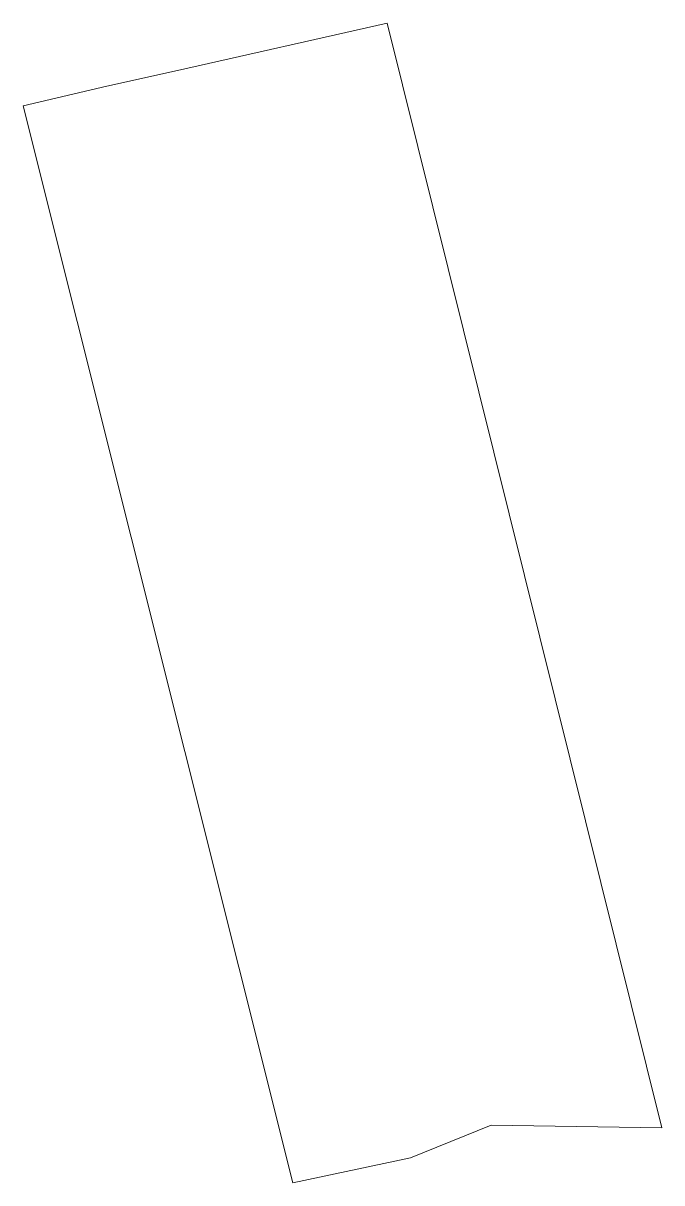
# Model space of a CAD drawing. Header units: millimetres. Extents: x 605288 to 605347, y 1312842 to 1312949.
import ezdxf

# ---------------------------------------------------------------- set-up
doc = ezdxf.new("R2010")
doc.units = ezdxf.units.MM
doc.layers.add('CVL_CUADCON_TIT', color=1, linetype='Continuous')

msp = doc.modelspace()

# ---------------------------------------------------------------- linework, layer by layer
at = {"layer": 'CVL_CUADCON_TIT', "color": 0, "lineweight": 0, "ltscale": 0.5, "flags": 128}
msp.add_lwpolyline([(605313.15, 1312841.85), (605324.01, 1312844.16), (605331.46, 1312847.16), (605347.19, 1312846.92), (605321.84, 1312948.82), (605302.5, 1312944.47), (605296, 1312943.01), (605288.28, 1312941.21), (605313.15, 1312841.85)], dxfattribs=at)

doc.saveas('drawing.dxf')
